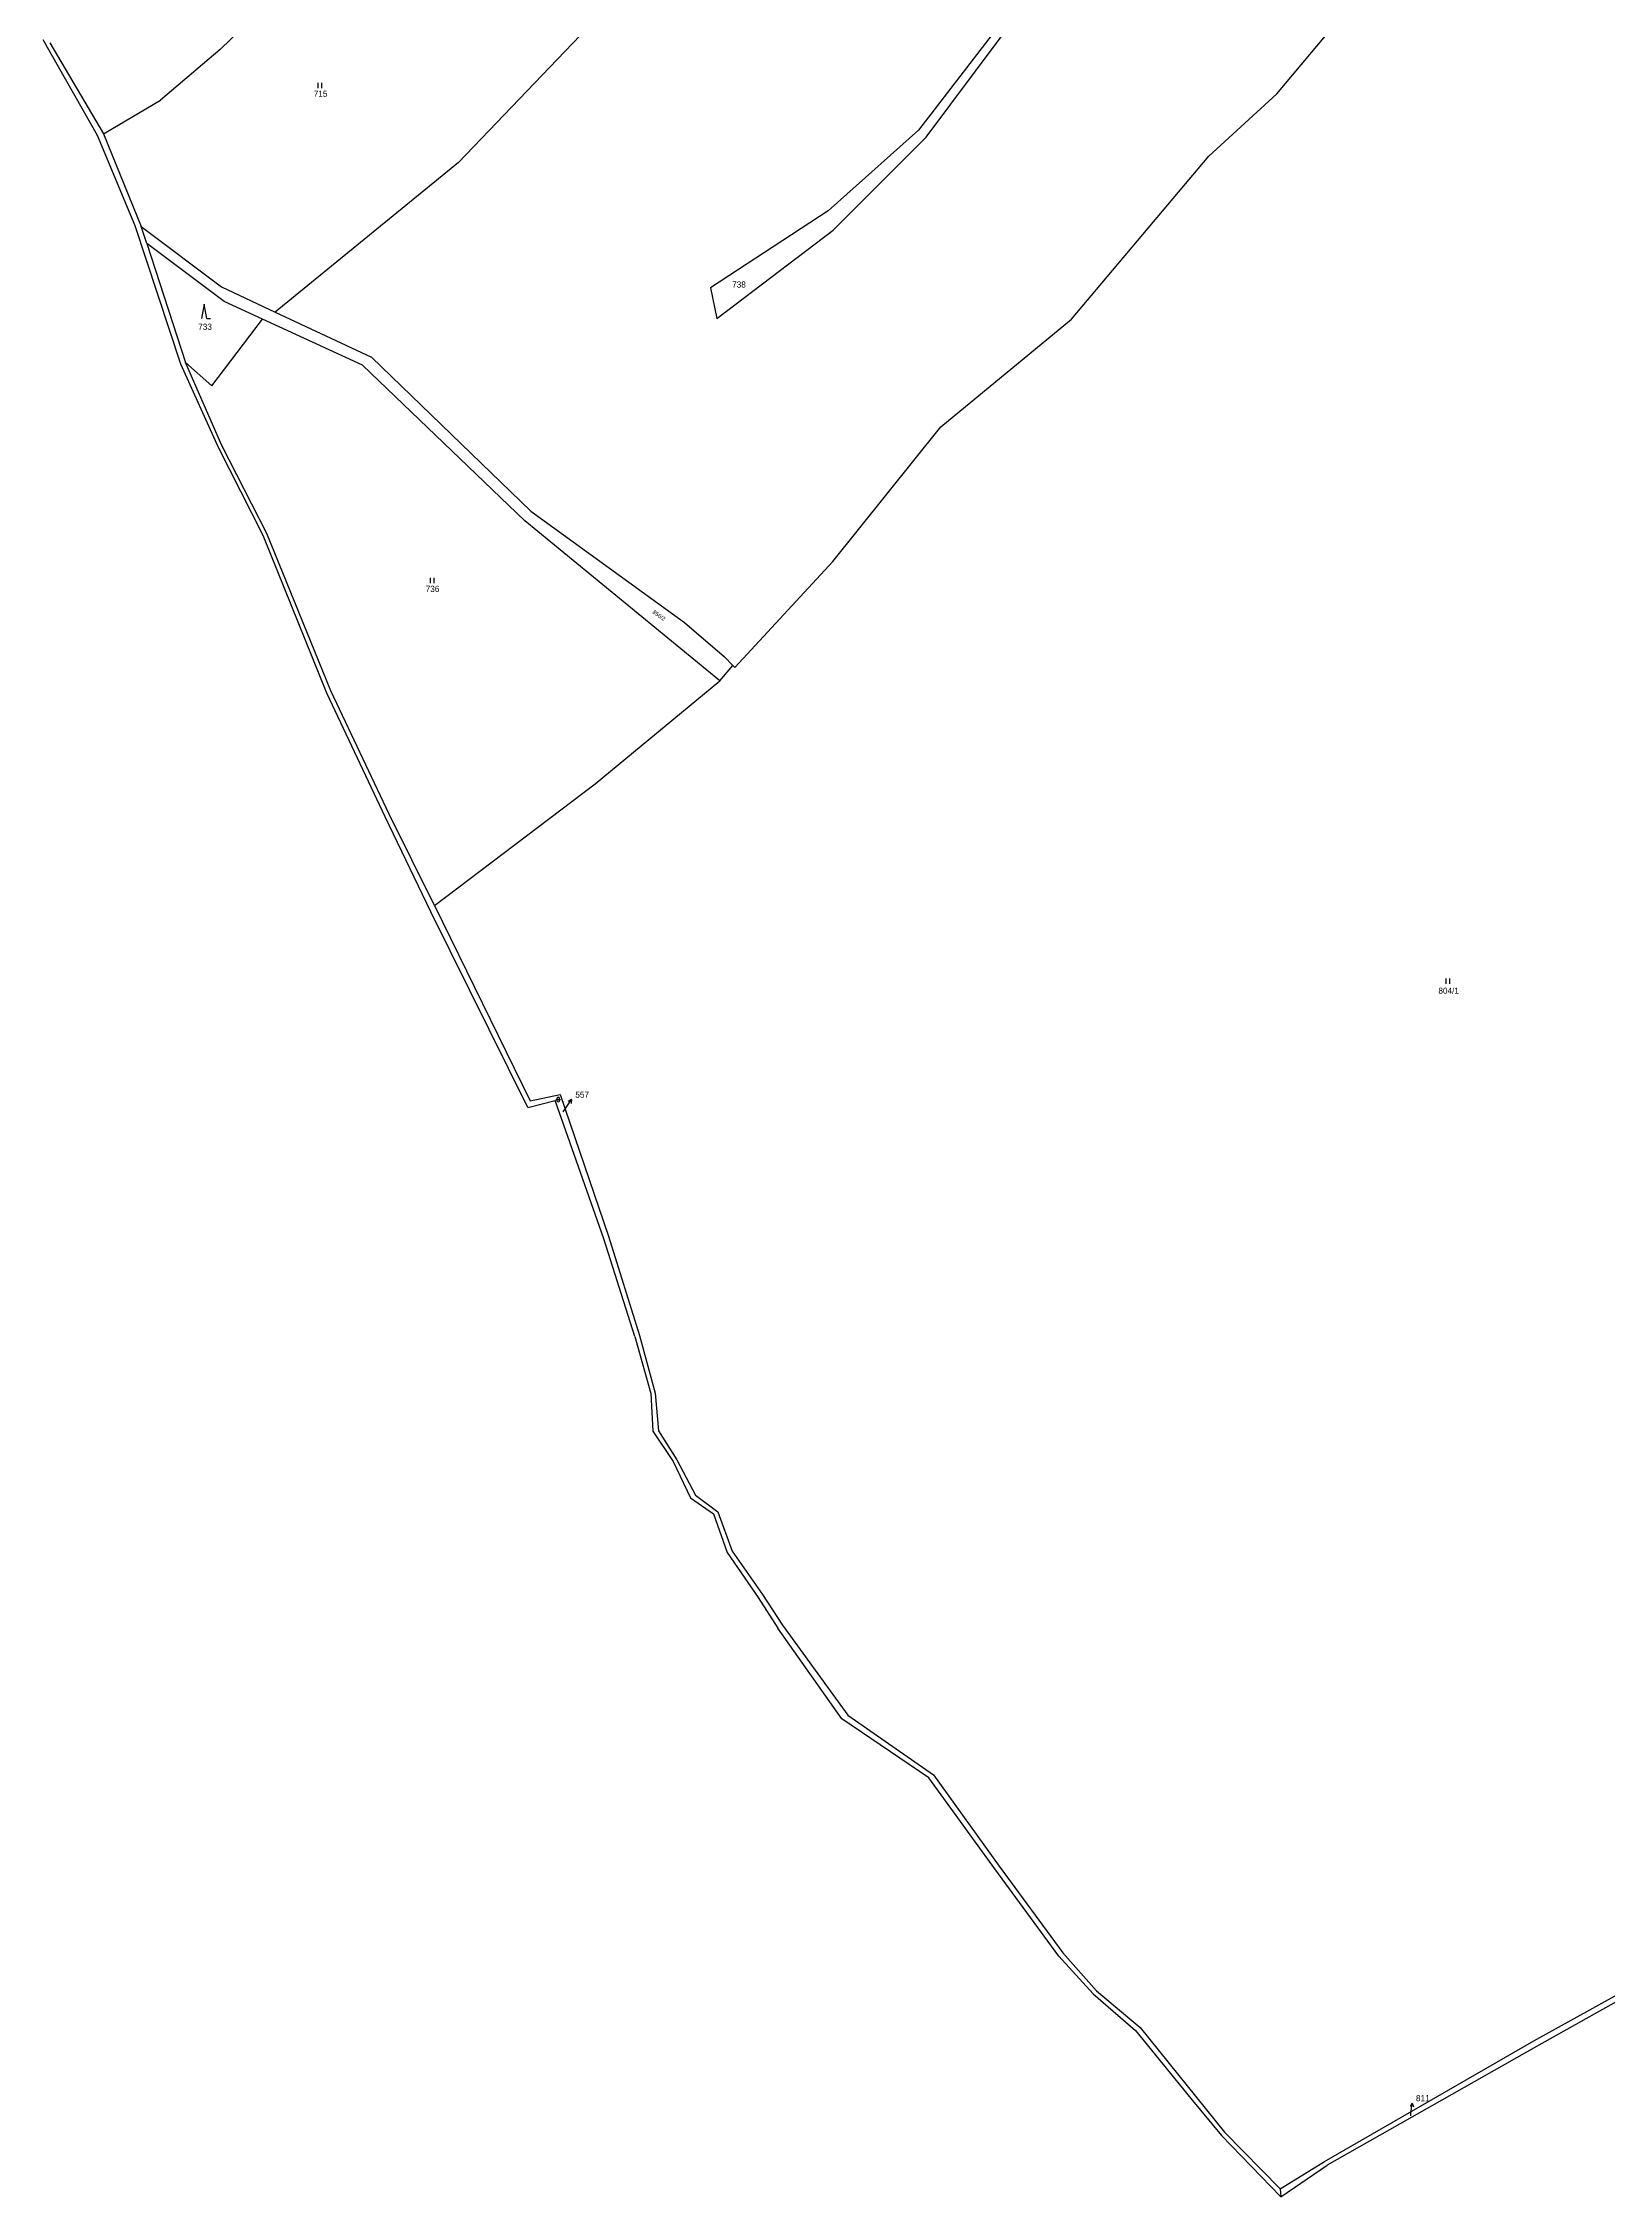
# Model space of a CAD drawing. Extents: x -528340 to -526503, y -1064020 to -1062300.
# Drawn here: x -528099 to -527665, y -1064020 to -1063423 of the extents above; entities that cross this region are included whole.
import ezdxf
from ezdxf.enums import TextEntityAlignment as Align

# ---------------------------------------------------------------- set-up
doc = ezdxf.new("R2010")
doc.units = 0
doc.linetypes.add('0_206_2', pattern=[0])
for name, color, linetype in [('1029', 1, 'CONTINUOUS'), ('18', 1, 'CONTINUOUS'), ('20602', 1, 'CONTINUOUS'), ('21900', 1, 'CONTINUOUS'), ('306', 1, 'CONTINUOUS'), ('308', 1, 'CONTINUOUS'), ('316', 1, 'CONTINUOUS')]:
    doc.layers.add(name, color=color, linetype=linetype)

# ---------------------------------------------------------------- blocks, each defined once
blk = doc.blocks.new('1029$1')
at = {"layer": '1029', "color": 6, "linetype": 'CONTINUOUS'}
for p, q in [((0, 3), (-0.5, 2)), ((0, 0), (0, 3)), ((0, 3), (0.5, 2))]:
    blk.add_line(p, q, dxfattribs=at)
blk = doc.blocks.new('3_06$3')
at = {"layer": '306', "color": 255, "linetype": 'CONTINUOUS'}
for p, q in [((-0.51, 0), (-0.51, 1.5)), ((0.49, 0), (0.49, 1.5))]:
    blk.add_line(p, q, dxfattribs=at)
blk = doc.blocks.new('3_08$4')
at = {"layer": '308', "color": 255, "linetype": 'CONTINUOUS'}
for p, q in [((0, 4), (-0.75, 0)), ((0.75, 0), (0, 4)), ((0.75, 0), (1.75, 0))]:
    blk.add_line(p, q, dxfattribs=at)
blk = doc.blocks.new('3_16$2')
at = {"layer": '316', "color": 255, "linetype": 'CONTINUOUS'}
for p, q in [((-1, 1), (1, 1)), ((-0.5, 1.5), (-0.5, 0.5)), ((0.5, 0.5), (0.5, 1.5))]:
    blk.add_line(p, q, dxfattribs=at)
for centre, start, end in [((0, 1.5), 0, 180), ((0, 0.5), 180, 359.98789)]:
    blk.add_arc(centre, 0.5, start, end, dxfattribs=at)

msp = doc.modelspace()

# ---------------------------------------------------------------- linework, layer by layer
at = {"layer": '1029', "color": 255, "linetype": 'CONTINUOUS'}
for p, q in [((-527954.94, -1063719.29), (-527954.29, -1063718.33)), ((-527720.35, -1063997.15), (-527720.28, -1063996.62))]:
    msp.add_line(p, q, dxfattribs=at)
at = {"layer": '20602', "color": 3, "linetype": '0_206_2'}
for p, q in [((-528083.84, -1063448.99), (-528098.93, -1063422.52)), ((-528073.45, -1063474.03), (-528083.84, -1063448.99)), ((-528060.83, -1063512.25), (-528073.45, -1063474.03)), ((-528050.39, -1063535.34), (-528060.83, -1063512.25)), ((-528037.99, -1063559.74), (-528050.39, -1063535.34)), ((-528020.36, -1063603.37), (-528037.99, -1063559.74)), ((-528004.24, -1063637.63), (-528020.36, -1063603.37)), ((-527991.58, -1063663.87), (-528004.24, -1063637.63)), ((-527964.7, -1063718.06), (-527991.58, -1063663.87)), ((-527964.7, -1063718.06), (-527957.15, -1063716.13)), ((-527943.68, -1063754.39), (-527957.15, -1063716.13)), ((-527935.11, -1063781.44), (-527943.68, -1063754.39)), ((-527935.11, -1063781.44), (-527930.67, -1063797.19)), ((-527930.67, -1063797.19), (-527930.15, -1063807.64)), ((-527930.15, -1063807.64), (-527924.47, -1063816.06)), ((-527924.47, -1063816.06), (-527919.68, -1063826.06)), ((-527919.68, -1063826.06), (-527913.35, -1063830.57)), ((-527913.35, -1063830.57), (-527909.61, -1063841.24)), ((-527909.61, -1063841.24), (-527900.98, -1063853.7)), ((-527900.98, -1063853.7), (-527895.57, -1063862.17)), ((-527877.8, -1063887.24), (-527895.57, -1063862.17)), ((-527853.77, -1063903.59), (-527877.8, -1063887.24)), ((-527835.46, -1063928.84), (-527853.77, -1063903.59)), ((-527817.74, -1063952.95), (-527835.46, -1063928.84)), ((-527817.74, -1063952.95), (-527808.24, -1063963.44)), ((-527634.27, -1063949.23), (-527685.57, -1063977.95)), ((-527808.24, -1063963.44), (-527796.58, -1063973.58)), ((-527796.58, -1063973.58), (-527781.24, -1063992.33)), ((-527685.57, -1063977.95), (-527743.48, -1064010.82)), ((-527781.24, -1063992.33), (-527772.71, -1064002.62)), ((-527772.71, -1064002.62), (-527756.31, -1064019.62)), ((-527756.31, -1064019.62), (-527743.48, -1064010.82))]:
    msp.add_line(p, q, dxfattribs=at)
at = {"layer": '21900', "color": 3, "linetype": 'CONTINUOUS'}
for p, q in [((-528035.21, -1063410.92), (-528049.89, -1063425.22)), ((-527829.09, -1063411.83), (-527856.61, -1063447.55)), ((-527854.47, -1063449.48), (-527827.21, -1063412.95)), ((-527757.43, -1063437.48), (-527737.23, -1063413.39)), ((-527950.28, -1063421.34), (-527983.94, -1063456.42)), ((-528097.04, -1063423.32), (-528082.16, -1063448.53)), ((-528049.89, -1063425.22), (-528066.44, -1063439.23)), ((-528082.16, -1063448.53), (-528066.44, -1063439.23)), ((-527776.23, -1063454.72), (-527757.43, -1063437.48)), ((-528082.16, -1063448.53), (-528071.75, -1063474.21)), ((-527856.61, -1063447.55), (-527881.58, -1063469.84)), ((-527880.23, -1063475.22), (-527854.47, -1063449.48)), ((-527983.94, -1063456.42), (-528034.69, -1063497.85)), ((-527814.27, -1063499.81), (-527776.23, -1063454.72)), ((-527881.58, -1063469.84), (-527914.2, -1063491.12)), ((-528070.18, -1063478.91), (-528071.75, -1063474.21)), ((-528071.75, -1063474.21), (-528049.57, -1063490.88)), ((-527912.42, -1063499.64), (-527880.23, -1063475.22)), ((-528048.8, -1063494.98), (-528070.18, -1063478.91)), ((-528070.18, -1063478.91), (-528059.5, -1063511.82)), ((-528049.57, -1063490.88), (-528034.69, -1063497.85)), ((-527914.2, -1063491.12), (-527912.42, -1063499.64)), ((-528052.23, -1063518.29), (-528038.23, -1063499.83)), ((-528038.23, -1063499.83), (-528048.8, -1063494.98)), ((-528010.52, -1063512.54), (-528038.23, -1063499.83)), ((-528034.69, -1063497.85), (-528008.03, -1063510.35)), ((-527850.43, -1063529.61), (-527814.27, -1063499.81)), ((-528049.42, -1063534.8), (-528059.5, -1063511.82)), ((-528059.5, -1063511.82), (-528052.23, -1063518.29)), ((-527965.57, -1063555.64), (-528010.52, -1063512.54)), ((-528008.03, -1063510.35), (-527963.87, -1063552.94)), ((-527880.28, -1063566.87), (-527850.43, -1063529.61)), ((-528036.96, -1063559.12), (-528049.42, -1063534.8)), ((-527963.87, -1063552.94), (-527921.41, -1063583.84)), ((-528019.25, -1063602.72), (-528036.96, -1063559.12)), ((-527911.59, -1063599.93), (-527965.57, -1063555.64)), ((-527907.42, -1063596.25), (-527880.28, -1063566.87)), ((-527921.41, -1063583.84), (-527910.32, -1063593.27)), ((-527911.59, -1063599.93), (-527908.01, -1063595.7)), ((-527910.32, -1063593.27), (-527908.01, -1063595.7)), ((-527908.01, -1063595.7), (-527907.42, -1063596.25)), ((-527946.07, -1063628.42), (-527911.59, -1063599.93)), ((-528003.09, -1063636.87), (-528019.25, -1063602.72)), ((-527990.6, -1063662.15), (-527946.07, -1063628.42)), ((-527990.6, -1063662.15), (-528003.09, -1063636.87)), ((-527990.6, -1063662.15), (-527964.07, -1063716.19)), ((-527964.07, -1063716.19), (-527955.77, -1063714.49)), ((-527955.77, -1063714.49), (-527942.43, -1063753.68)), ((-527942.43, -1063753.68), (-527933.83, -1063781.12)), ((-527933.83, -1063781.12), (-527929.46, -1063797.15)), ((-527929.46, -1063797.15), (-527928.61, -1063807.52)), ((-527928.61, -1063807.52), (-527923.54, -1063815.57)), ((-527923.54, -1063815.57), (-527918.37, -1063825.36)), ((-527918.37, -1063825.36), (-527912.13, -1063829.95)), ((-527912.13, -1063829.95), (-527908.19, -1063840.88)), ((-527908.19, -1063840.88), (-527899.81, -1063852.9)), ((-527899.81, -1063852.9), (-527894.28, -1063861.39)), ((-527894.28, -1063861.39), (-527876.16, -1063886.24)), ((-527876.16, -1063886.24), (-527852.43, -1063902.81)), ((-527852.43, -1063902.81), (-527834.27, -1063928.05)), ((-527834.27, -1063928.05), (-527816.61, -1063952.07)), ((-527816.61, -1063952.07), (-527807.37, -1063962.55)), ((-527686.24, -1063976.43), (-527634.96, -1063947.98)), ((-527807.37, -1063962.55), (-527795.29, -1063972.72)), ((-527795.29, -1063972.72), (-527771.88, -1064001.71)), ((-527744.23, -1064009.78), (-527686.24, -1063976.43)), ((-527771.88, -1064001.71), (-527756.48, -1064017.42)), ((-527756.48, -1064017.42), (-527744.23, -1064009.78)), ((-527756.48, -1064017.42), (-527756.31, -1064019.62))]:
    msp.add_line(p, q, dxfattribs=at)

# ---------------------------------------------------------------- block references
at = {"layer": '1029', "color": 0, "linetype": 'BYBLOCK'}
for p, rotation in [((-527954.29, -1063718.33), -34), ((-527720.28, -1063996.62), -7.00000000000002)]:
    msp.add_blockref('1029$1', p, dxfattribs=dict(at, rotation=rotation))
at = {"layer": '306', "color": 0, "linetype": 'BYBLOCK'}
for p in [(-528022.23, -1063435.88), (-527991.16, -1063572.92), (-527709.99, -1063683.86)]:
    msp.add_blockref('3_06$3', p, dxfattribs=at)
at = {"layer": '308', "color": 0, "linetype": 'BYBLOCK'}
msp.add_blockref('3_08$4', (-528054.36, -1063499.67), dxfattribs=at)
at = {"layer": '316', "color": 0, "linetype": 'BYBLOCK', "xscale": 0.67, "yscale": 0.67, "zscale": 0.67}
msp.add_blockref('3_16$2', (-527956.34, -1063716.52), dxfattribs=at)

# ---------------------------------------------------------------- texts
at = {"layer": '18', "color": 255, "linetype": 'CONTINUOUS'}
for s, p in [('715', (-528022.11, -1063438.78)), ('738', (-527906.3, -1063491.6)), ('733', (-528054.1, -1063503.29)), ('736', (-527991.12, -1063575.85)), ('804/1', (-527709.85, -1063687.08))]:
    msp.add_text(s, height=1.7, dxfattribs=at).set_placement(p, align=Align.BOTTOM_CENTER)
msp.add_text('856/2', height=1.14, rotation=325, dxfattribs=at).set_placement((-527928.96, -1063582.57), align=Align.BOTTOM_CENTER)
for s, p in [('557', (-527951.6, -1063715.85)), ('811', (-527718.9, -1063993.64))]:
    msp.add_text(s, height=1.7, dxfattribs=at).set_placement(p, align=Align.BOTTOM_LEFT)

doc.saveas('drawing.dxf')
